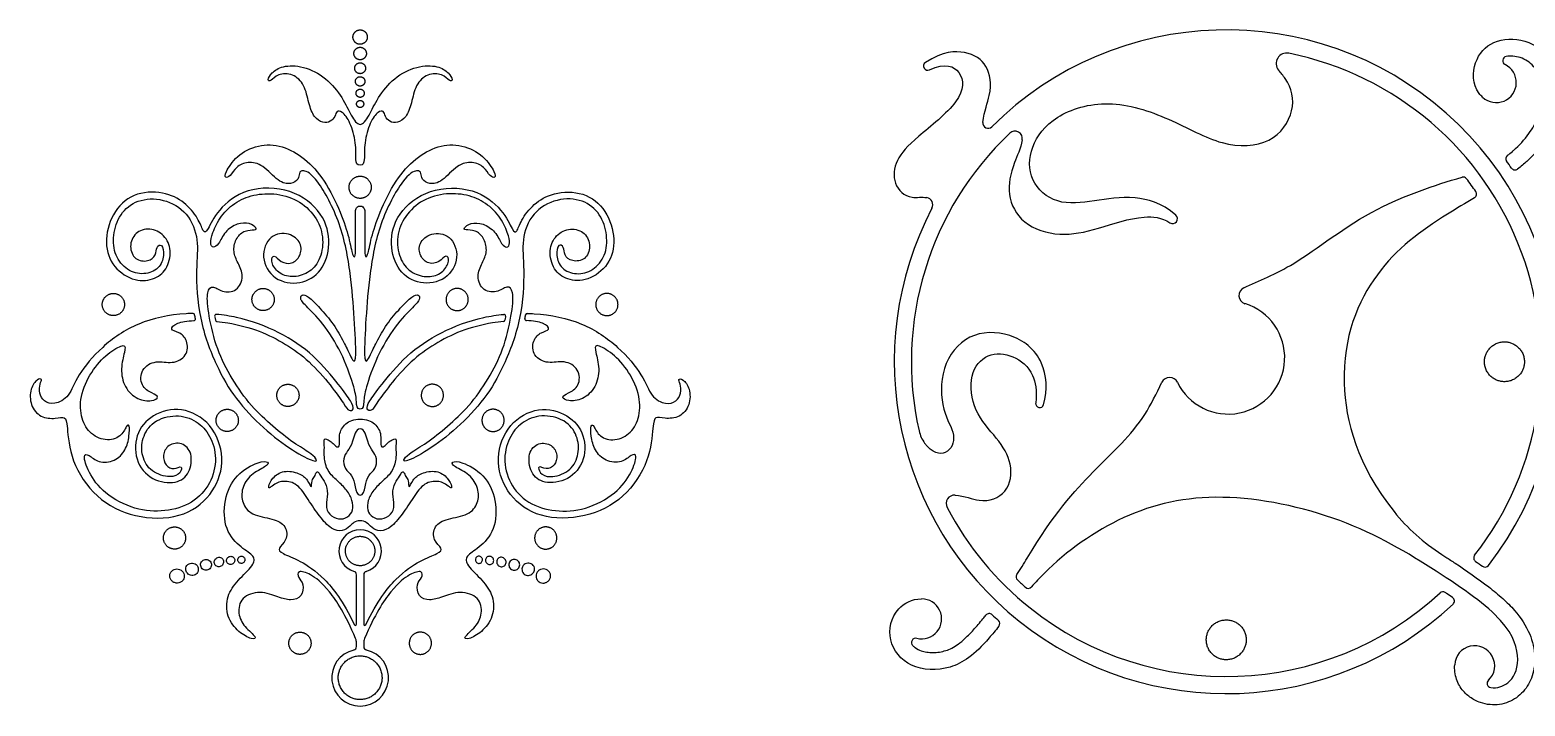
# Model space of a CAD drawing. Extents: x -103 to 101, y -110 to 99.
# Drawn here: x -103.16 to -60.42, y 29.97 to 49.3 of the extents above; entities that cross this region are included whole.
import ezdxf

# ---------------------------------------------------------------- set-up
doc = ezdxf.new("R2010")
doc.units = 0
doc.header["$MEASUREMENT"] = 0
doc.layers.add('LAYER_03', color=5, linetype='CONTINUOUS')

msp = doc.modelspace()

# ---------------------------------------------------------------- linework, layer by layer
at = {"layer": 'LAYER_03'}
for p, q in [((-93.824, 32.305), (-93.824, 33.723)), ((-93.617, 33.723), (-93.617, 32.305)), ((-93.824, 31.668), (-93.824, 31.771)), ((-93.617, 31.771), (-93.617, 31.668))]:
    msp.add_line(p, q, dxfattribs=at)
for centre, radius, start, end in [((-68.964, 39.813), 9.489, 322.1292, 134.922), ((-77.498, 48.267), 0.12, 122.7529, 295.3311), ((-67.237, 48.339), 0.301, 78.5512, 218.8796), ((-68.964, 39.813), 9.001, 322.0532, 78.5512), ((-61.246, 47.795), 0.572, 227.0102, 64.1297), ((-60.943, 48.42), 0.122, 99.5976, 244.1297), ((-75.771, 46.638), 0.151, 172.4419, 314.922), ((-68.964, 39.813), 9.001, 133.4236, 192.7028), ((-75.005, 46.195), 0.213, 349.1096, 133.4236), ((-63.058, 48.487), 3.497, 307.5703, 310.4858), ((-60.851, 45.619), 0.122, 127.5703, 215.59), ((-68.964, 39.813), 9.855, 34.1818, 35.59), ((-60.711, 45.418), 0.122, 214.1818, 308.0237), ((-62.193, 44.971), 0.122, 37.3002, 105.9228), ((-68.964, 39.813), 8.635, 34.2859, 37.3002), ((-77.564, 44.299), 0.211, 332.4533, 79.6771), ((-61.931, 44.608), 0.122, 301.2777, 34.2859), ((-68.964, 39.813), 9.489, 152.4533, 231.4349), ((-70.497, 43.9), 0.138, 236.7592, 49.2414), ((-68.358, 41.706), 0.244, 115.5209, 252.739), ((-68.909, 39.932), 1.615, 205.8529, 72.739), ((-98.496, 41.147), 0.0463, 10.1831, 91.2967), ((-98.475, 41.035), 0.0463, 272.4512, 11.4287), ((-97.834, 41.122), 0.0463, 84.2857, 190.1129), ((-89.607, 41.122), 0.0463, 349.8871, 95.7143), ((-88.966, 41.035), 0.0463, 168.5713, 267.5488), ((-88.945, 41.147), 0.0463, 88.7033, 169.8169), ((-97.813, 41.012), 0.0463, 191.0476, 264.1362), ((-89.628, 41.012), 0.0463, 275.8638, 348.9524), ((-70.582, 39.121), 0.244, 25.8526, 154.3103), ((-74.297, 38.617), 0.116, 173.4978, 344.1838), ((-76.815, 38.043), 0.952, 192.7028, 215.9085), ((-76.73, 35.758), 0.24, 86.4613, 207.5693), ((-68.964, 39.813), 9.001, 207.5693, 231.4701), ((-59.775, 39.042), 5.626, 218.6458, 237.4108), ((-93.72, 34.4), 0.607, 286.7659, 253.2341), ((-83.543, 39.505), 10.353, 326.0947, 329.1723), ((-61.77, 34.203), 0.122, 142.0532, 235.3913), ((-93.925, 33.723), 0.1, 0, 73.2341), ((-93.516, 33.723), 0.1, 106.7659, 180), ((-61.57, 34.063), 0.122, 234.5114, 322.1292), ((-74.849, 33.661), 0.122, 146.0947, 226.2699), ((-68.964, 39.813), 8.635, 226.2699, 228.3174), ((-74.625, 33.455), 0.122, 228.3174, 318.0591), ((-77.673, 32.46), 0.572, 256.1191, 90), ((-68.964, 39.813), 9.001, 231.4701, 312.7453), ((-62.772, 33.113), 0.122, 55.9406, 132.7453), ((-62.566, 32.972), 0.122, 313.0869, 55.2889), ((-75.741, 32.49), 0.122, 46.998, 141.0764), ((-68.964, 39.813), 9.855, 227.2216, 228.6232), ((-68.964, 39.813), 9.489, 231.4349, 313.0869), ((-93.855, 32.305), 0.0309, 205.7438, 360), ((-93.586, 32.305), 0.0309, 180, 334.2562), ((-75.559, 32.326), 0.122, 321.0777, 48.6232), ((-93.925, 31.668), 0.1, 282.9224, 360), ((-94.148, 31.771), 0.324, 360, 22.5245), ((-93.293, 31.771), 0.324, 157.4755, 180), ((-93.516, 31.668), 0.1, 180, 257.0776), ((-77.839, 31.785), 0.122, 76.1191, 225.0245), ((-61.864, 31.121), 0.572, 313.4383, 177.6016), ((-93.72, 30.779), 0.812, 102.9224, 77.0776), ((-61.387, 30.617), 0.122, 133.4383, 262.062)]:
    msp.add_arc(centre, radius, start, end, dxfattribs=at)
for points, knots in [([(-93.523, 49.041), (-93.467, 49.239), (-93.665, 49.294), (-93.863, 49.349), (-93.918, 49.151), (-93.974, 48.953), (-93.776, 48.898), (-93.578, 48.843), (-93.523, 49.041)], [0, 0, 0, 0.1039604, 0.1039604, 0.2079209, 0.2079209, 0.3118813, 0.3118813, 0.4158418, 0.4158418, 0.4158418]), ([(-93.548, 48.578), (-93.5, 48.75), (-93.673, 48.798), (-93.845, 48.846), (-93.893, 48.673), (-93.941, 48.501), (-93.768, 48.453), (-93.596, 48.405), (-93.548, 48.578)], [0, 0, 0, 0.1039604, 0.1039604, 0.2079209, 0.2079209, 0.3118813, 0.3118813, 0.4158418, 0.4158418, 0.4158418]), ([(-93.571, 48.163), (-93.529, 48.313), (-93.679, 48.355), (-93.828, 48.396), (-93.87, 48.247), (-93.912, 48.097), (-93.762, 48.055), (-93.613, 48.014), (-93.571, 48.163)], [0, 0, 0, 0.1039604, 0.1039604, 0.2079209, 0.2079209, 0.3118813, 0.3118813, 0.4158418, 0.4158418, 0.4158418]), ([(-93.59, 47.792), (-93.554, 47.922), (-93.684, 47.958), (-93.814, 47.995), (-93.851, 47.865), (-93.887, 47.734), (-93.757, 47.698), (-93.627, 47.662), (-93.59, 47.792)], [0, 0, 0, 0.1039604, 0.1039604, 0.2079209, 0.2079209, 0.3118813, 0.3118813, 0.4158418, 0.4158418, 0.4158418]), ([(-93.607, 47.458), (-93.576, 47.571), (-93.689, 47.603), (-93.802, 47.634), (-93.834, 47.521), (-93.865, 47.408), (-93.752, 47.376), (-93.639, 47.345), (-93.607, 47.458)], [0, 0, 0, 0.1039604, 0.1039604, 0.2079209, 0.2079209, 0.3118813, 0.3118813, 0.4158418, 0.4158418, 0.4158418]), ([(-93.622, 47.156), (-93.595, 47.254), (-93.693, 47.282), (-93.791, 47.309), (-93.819, 47.211), (-93.846, 47.112), (-93.748, 47.085), (-93.65, 47.058), (-93.622, 47.156)], [0, 0, 0, 0.1039604, 0.1039604, 0.2079209, 0.2079209, 0.3118813, 0.3118813, 0.4158418, 0.4158418, 0.4158418]), ([(-93.416, 44.711), (-93.326, 45.015), (-93.63, 45.106), (-93.935, 45.196), (-94.025, 44.891), (-94.115, 44.587), (-93.811, 44.497), (-93.506, 44.406), (-93.416, 44.711)], [0, 0, 0, 0.323305, 0.323305, 0.64661, 0.64661, 0.969916, 0.969916, 1.293221, 1.293221, 1.293221]), ([(-96.189, 41.501), (-96.099, 41.806), (-96.404, 41.896), (-96.708, 41.986), (-96.799, 41.682), (-96.889, 41.377), (-96.584, 41.287), (-96.28, 41.197), (-96.189, 41.501)], [0, 0, 0, 0.323305, 0.323305, 0.64661, 0.64661, 0.969916, 0.969916, 1.293221, 1.293221, 1.293221]), ([(-91.252, 41.501), (-91.342, 41.806), (-91.037, 41.896), (-90.733, 41.986), (-90.642, 41.682), (-90.552, 41.377), (-90.857, 41.287), (-91.161, 41.197), (-91.252, 41.501)], [0, 0, 0, 0.323305, 0.323305, 0.64661, 0.64661, 0.969916, 0.969916, 1.293221, 1.293221, 1.293221]), ([(-100.468, 41.359), (-100.378, 41.663), (-100.683, 41.753), (-100.987, 41.844), (-101.078, 41.539), (-101.168, 41.234), (-100.863, 41.144), (-100.559, 41.054), (-100.468, 41.359)], [0, 0, 0, 0.323305, 0.323305, 0.64661, 0.64661, 0.969916, 0.969916, 1.293221, 1.293221, 1.293221]), ([(-86.973, 41.359), (-87.063, 41.663), (-86.758, 41.753), (-86.454, 41.844), (-86.363, 41.539), (-86.273, 41.234), (-86.578, 41.144), (-86.882, 41.054), (-86.973, 41.359)], [0, 0, 0, 0.323305, 0.323305, 0.64661, 0.64661, 0.969916, 0.969916, 1.293221, 1.293221, 1.293221]), ([(-60.837, 40.355), (-61.38, 40.531), (-61.556, 39.988), (-61.732, 39.446), (-61.189, 39.27), (-60.646, 39.094), (-60.47, 39.637), (-60.294, 40.18), (-60.837, 40.355)], [0, 0, 0, 0.367247, 0.367247, 0.734493, 0.734493, 1.10174, 1.10174, 1.468986, 1.468986, 1.468986]), ([(-95.48, 38.762), (-95.39, 39.066), (-95.694, 39.156), (-95.999, 39.247), (-96.089, 38.942), (-96.179, 38.638), (-95.875, 38.547), (-95.57, 38.457), (-95.48, 38.762)], [0, 0, 0, 0.323305, 0.323305, 0.64661, 0.64661, 0.969916, 0.969916, 1.293221, 1.293221, 1.293221]), ([(-91.961, 38.762), (-92.051, 39.066), (-91.747, 39.156), (-91.442, 39.247), (-91.352, 38.942), (-91.262, 38.638), (-91.566, 38.547), (-91.871, 38.457), (-91.961, 38.762)], [0, 0, 0, 0.323305, 0.323305, 0.64661, 0.64661, 0.969916, 0.969916, 1.293221, 1.293221, 1.293221]), ([(-97.215, 38.046), (-97.125, 38.351), (-97.429, 38.441), (-97.734, 38.531), (-97.824, 38.227), (-97.914, 37.922), (-97.609, 37.832), (-97.305, 37.742), (-97.215, 38.046)], [0, 0, 0, 0.323305, 0.323305, 0.64661, 0.64661, 0.969916, 0.969916, 1.293221, 1.293221, 1.293221]), ([(-90.226, 38.046), (-90.316, 38.351), (-90.012, 38.441), (-89.707, 38.531), (-89.617, 38.227), (-89.527, 37.922), (-89.831, 37.832), (-90.136, 37.742), (-90.226, 38.046)], [0, 0, 0, 0.323305, 0.323305, 0.64661, 0.64661, 0.969916, 0.969916, 1.293221, 1.293221, 1.293221]), ([(-98.721, 34.683), (-98.631, 34.987), (-98.935, 35.077), (-99.24, 35.168), (-99.33, 34.863), (-99.42, 34.558), (-99.116, 34.468), (-98.811, 34.378), (-98.721, 34.683)], [0, 0, 0, 0.323305, 0.323305, 0.64661, 0.64661, 0.969916, 0.969916, 1.293221, 1.293221, 1.293221]), ([(-88.72, 34.683), (-88.81, 34.987), (-88.506, 35.077), (-88.201, 35.168), (-88.111, 34.863), (-88.021, 34.558), (-88.325, 34.468), (-88.63, 34.378), (-88.72, 34.683)], [0, 0, 0, 0.323305, 0.323305, 0.64661, 0.64661, 0.969916, 0.969916, 1.293221, 1.293221, 1.293221]), ([(-93.399, 34.129), (-93.128, 34.451), (-93.449, 34.722), (-93.771, 34.993), (-94.042, 34.672), (-94.313, 34.35), (-93.992, 34.079), (-93.67, 33.807), (-93.399, 34.129)], [0, 0, 0, 0.42823, 0.42823, 0.85646, 0.85646, 1.284691, 1.284691, 1.712921, 1.712921, 1.712921]), ([(-95.137, 31.673), (-95.047, 31.978), (-95.351, 32.068), (-95.656, 32.158), (-95.746, 31.854), (-95.836, 31.549), (-95.532, 31.459), (-95.227, 31.369), (-95.137, 31.673)], [0, 0, 0, 0.323305, 0.323305, 0.64661, 0.64661, 0.969916, 0.969916, 1.293221, 1.293221, 1.293221]), ([(-92.304, 31.673), (-92.394, 31.978), (-92.09, 32.068), (-91.785, 32.158), (-91.695, 31.854), (-91.605, 31.549), (-91.909, 31.459), (-92.214, 31.369), (-92.304, 31.673)], [0, 0, 0, 0.323305, 0.323305, 0.64661, 0.64661, 0.969916, 0.969916, 1.293221, 1.293221, 1.293221]), ([(-68.421, 31.686), (-68.246, 32.228), (-68.788, 32.404), (-69.331, 32.58), (-69.507, 32.037), (-69.683, 31.494), (-69.14, 31.319), (-68.597, 31.143), (-68.421, 31.686)], [0, 0, 0, 0.367247, 0.367247, 0.734493, 0.734493, 1.10174, 1.10174, 1.468986, 1.468986, 1.468986]), ([(-93.126, 30.583), (-92.931, 31.178), (-93.525, 31.373), (-94.12, 31.569), (-94.315, 30.974), (-94.51, 30.379), (-93.916, 30.184), (-93.321, 29.989), (-93.126, 30.583)], [0, 0, 0, 0.637031, 0.637031, 1.274062, 1.274062, 1.911093, 1.911093, 2.548124, 2.548124, 2.548124])]:
    msp.add_rational_spline(points, [1, 0.707106781187, 1, 0.707106781187, 1, 0.707106781187, 1, 0.707106781187, 1], degree=2, knots=knots, dxfattribs=at)
for points, knots in [([(-61.636, 47.377), (-61.673, 47.411), (-61.941, 47.712), (-61.92, 48.422), (-61.387, 49.034), (-60.409, 49.094), (-59.552, 48.464), (-59.318, 47.16), (-59.834, 45.986), (-60.542, 45.395), (-60.636, 45.322)], [72.843421, 72.843421, 72.843421, 72.843421, 72.965288, 73.826979, 74.68867, 75.550361, 76.412052, 77.273743, 78.135434, 78.257626, 78.257626, 78.257626, 78.257626]), ([(-77.446, 48.158), (-76.995, 48.371), (-76.459, 48.147), (-76.459, 47.28), (-77.906, 46.174), (-78.437, 45.584), (-78.516, 44.889), (-78.079, 44.451), (-77.654, 44.529), (-77.527, 44.506)], [750.84648, 750.84648, 750.84648, 750.84648, 751.209757, 751.612978, 752.016199, 752.419421, 752.822642, 753.225863, 753.45769, 753.45769, 753.45769, 753.45769]), ([(-75.92, 46.658), (-75.877, 46.987), (-75.639, 47.583), (-75.756, 48.327), (-76.322, 48.71), (-77.055, 48.694), (-77.563, 48.368)], [746.558889, 746.558889, 746.558889, 746.558889, 747.305314, 748.482961, 749.660607, 750.69794, 750.69794, 750.69794, 750.69794]), ([(-60.787, 45.828), (-60.776, 45.837), (-60.6, 45.99), (-60.317, 46.288), (-60.045, 46.783), (-59.933, 47.242), (-59.928, 47.644), (-60.003, 47.983), (-60.189, 48.31), (-60.479, 48.502), (-60.764, 48.557), (-60.9, 48.551), (-60.963, 48.54)], [70.426568, 70.426568, 70.426568, 70.426568, 70.444454, 70.713174, 70.928194, 71.133072, 71.288775, 71.420234, 71.556568, 71.74354, 71.832068, 71.910532, 71.910532, 71.910532, 71.910532]), ([(-70.407, 44.005), (-70.822, 44.362), (-71.699, 44.59), (-72.735, 44.403), (-73.83, 44.269), (-74.634, 44.976), (-74.598, 45.965), (-73.931, 46.873), (-72.359, 47.367), (-70.561, 46.799), (-69.076, 45.918), (-67.618, 45.994), (-66.953, 47.001), (-67.106, 47.732), (-67.409, 48.073), (-67.471, 48.151)], [719.299946, 719.299946, 719.299946, 719.299946, 719.765517, 720.336155, 720.906793, 721.477431, 722.048069, 722.618707, 723.189345, 723.759983, 724.330621, 724.901259, 725.471897, 726.042535, 726.215931, 726.215931, 726.215931, 726.215931]), ([(-74.796, 46.155), (-74.844, 45.903), (-75.1, 45.377), (-75.256, 44.591), (-74.841, 43.731), (-73.709, 43.361), (-72.672, 43.594), (-71.459, 44.013), (-70.814, 43.942), (-70.573, 43.784)], [716.039546, 716.039546, 716.039546, 716.039546, 716.347595, 716.843934, 717.340273, 717.836613, 718.332952, 718.829291, 719.129443, 719.129443, 719.129443, 719.129443]), ([(-68.463, 41.927), (-68.03, 42.133), (-66.936, 42.544), (-65.005, 44.182), (-63.015, 44.863), (-62.226, 45.088)], [233.71812, 233.71812, 233.71812, 233.71812, 234.555867, 235.651578, 236.50112, 236.50112, 236.50112, 236.50112]), ([(-61.868, 44.504), (-62.126, 44.346), (-63.212, 43.698), (-64.763, 42.568), (-65.99, 39.693), (-65.214, 36.836), (-64.169, 35.529)], [236.83619, 236.83619, 236.83619, 236.83619, 237.109527, 237.971218, 238.832909, 239.535429, 239.535429, 239.535429, 239.535429]), ([(-98.497, 41.194), (-98.562, 41.192), (-99.114, 41.169), (-100.114, 40.959), (-101.132, 40.247), (-101.832, 39.401), (-102.025, 38.795), (-102.469, 38.572), (-102.768, 38.666), (-102.906, 38.911), (-102.877, 39.199), (-102.794, 39.324), (-102.94, 39.334), (-103.159, 39.063), (-103.16, 38.563), (-102.867, 38.206), (-102.408, 38.178), (-102.138, 38.261), (-102.096, 38.042), (-102.015, 36.987), (-101.296, 35.887), (-100.176, 35.325), (-98.822, 35.311), (-97.933, 35.965), (-97.569, 36.919), (-97.852, 37.968), (-98.709, 38.537), (-99.594, 38.375), (-100.138, 37.835), (-100.19, 36.992), (-99.683, 36.39), (-98.948, 36.311), (-98.577, 36.609), (-98.5, 37.219), (-98.809, 37.524), (-99.221, 37.457), (-99.381, 37.138), (-99.289, 36.831), (-99.035, 36.717), (-98.789, 36.869), (-98.84, 36.624), (-99.117, 36.475), (-99.713, 36.645), (-99.979, 37.114), (-99.967, 37.63), (-99.671, 38.125), (-98.974, 38.332), (-98.375, 38.133), (-97.994, 37.717), (-97.793, 37.066), (-97.973, 36.318), (-98.493, 35.745), (-99.296, 35.508), (-100.146, 35.559), (-101.07, 36.037), (-101.504, 36.672), (-101.657, 37.175), (-101.482, 37.175), (-101.219, 36.912), (-100.72, 36.949), (-100.413, 37.285), (-100.311, 37.69), (-100.311, 38.04), (-100.398, 37.996), (-100.541, 37.657), (-101, 37.525), (-101.481, 37.763), (-101.724, 38.238), (-101.728, 38.896), (-101.362, 39.628), (-100.866, 40.119), (-100.412, 40.349), (-100.442, 40.122), (-100.579, 39.619), (-100.475, 39.071), (-100.081, 38.71), (-99.651, 38.677), (-99.443, 38.797), (-99.651, 38.907), (-100.003, 39.099), (-100.003, 39.619), (-99.555, 39.87), (-99.094, 39.735), (-98.643, 39.965), (-98.641, 40.44), (-98.899, 40.678), (-99.183, 40.711), (-99.018, 40.927), (-98.667, 40.98), (-98.473, 40.989)], [287.280416, 287.280416, 287.280416, 287.280416, 287.334925, 287.745312, 288.155699, 288.566086, 288.976473, 289.38686, 289.797246, 290.207633, 290.61802, 291.028407, 291.438794, 291.849181, 292.259568, 292.669955, 293.080341, 293.490728, 293.901115, 294.311502, 294.721889, 295.132276, 295.542663, 295.95305, 296.363436, 296.773823, 297.18421, 297.594597, 298.004984, 298.415371, 298.825758, 299.236145, 299.646531, 300.056918, 300.467305, 300.877692, 301.288079, 301.698466, 302.108853, 302.51924, 302.929626, 303.340013, 303.7504, 304.160787, 304.571174, 304.981561, 305.391948, 305.802335, 306.212722, 306.623108, 307.033495, 307.443882, 307.854269, 308.264656, 308.675043, 309.08543, 309.495817, 309.906203, 310.31659, 310.726977, 311.137364, 311.547751, 311.958138, 312.368525, 312.778912, 313.189298, 313.599685, 314.010072, 314.420459, 314.830846, 315.241233, 315.65162, 316.062007, 316.472393, 316.88278, 317.293167, 317.703554, 318.113941, 318.524328, 318.934715, 319.345102, 319.755488, 320.165875, 320.576262, 320.986649, 321.397036, 321.807423, 322.21781, 322.558701, 322.558701, 322.558701, 322.558701]), ([(-97.879, 41.113), (-97.878, 41.105), (-97.871, 41.068), (-97.864, 41.032), (-97.859, 41.003)], [78.86206215, 78.86206215, 78.86206215, 78.86206215, 78.87885304, 78.93457787, 78.93457787, 78.93457787, 78.93457787]), ([(-97.818, 40.966), (-97.715, 40.956), (-97.308, 40.901), (-96.578, 40.707), (-95.842, 40.327), (-95.173, 39.846), (-94.539, 39.122), (-94.15, 38.564), (-94.049, 38.384), (-93.884, 38.442), (-93.951, 38.655), (-94.171, 38.946), (-94.348, 39.172), (-94.526, 39.399), (-95.017, 40.014), (-96.018, 40.678), (-96.97, 41.045), (-97.632, 41.148), (-97.829, 41.168)], [73.568697, 73.568697, 73.568697, 73.568697, 73.713832, 74.124219, 74.534606, 74.944993, 75.35538, 75.765767, 76.176154, 76.586541, 76.996927, 77.407314, 77.407314, 77.407314, 77.817701, 78.228088, 78.638475, 78.806651, 78.806651, 78.806651, 78.806651]), ([(-89.623, 40.966), (-89.726, 40.956), (-90.133, 40.901), (-90.863, 40.707), (-91.599, 40.327), (-92.268, 39.846), (-92.902, 39.122), (-93.291, 38.564), (-93.392, 38.384), (-93.557, 38.442), (-93.49, 38.655), (-93.27, 38.946), (-93.093, 39.172), (-92.915, 39.399), (-92.424, 40.014), (-91.423, 40.678), (-90.471, 41.045), (-89.809, 41.148), (-89.612, 41.168)], [80.43327, 80.43327, 80.43327, 80.43327, 80.578405, 80.988792, 81.399179, 81.809566, 82.219952, 82.630339, 83.040726, 83.451113, 83.8615, 84.271887, 84.271887, 84.271887, 84.682274, 85.092661, 85.503047, 85.671224, 85.671224, 85.671224, 85.671224]), ([(-88.944, 41.194), (-88.879, 41.192), (-88.327, 41.169), (-87.327, 40.959), (-86.309, 40.247), (-85.609, 39.401), (-85.416, 38.795), (-84.972, 38.572), (-84.673, 38.666), (-84.535, 38.911), (-84.564, 39.199), (-84.647, 39.324), (-84.501, 39.334), (-84.282, 39.063), (-84.281, 38.563), (-84.574, 38.206), (-85.033, 38.178), (-85.303, 38.261), (-85.345, 38.042), (-85.426, 36.987), (-86.145, 35.887), (-87.265, 35.325), (-88.619, 35.311), (-89.508, 35.965), (-89.872, 36.919), (-89.589, 37.968), (-88.732, 38.537), (-87.847, 38.375), (-87.303, 37.835), (-87.251, 36.992), (-87.758, 36.39), (-88.493, 36.311), (-88.864, 36.609), (-88.941, 37.219), (-88.632, 37.524), (-88.22, 37.457), (-88.06, 37.138), (-88.152, 36.831), (-88.406, 36.717), (-88.652, 36.869), (-88.601, 36.624), (-88.324, 36.475), (-87.728, 36.645), (-87.461, 37.114), (-87.474, 37.63), (-87.77, 38.125), (-88.467, 38.332), (-89.066, 38.133), (-89.447, 37.717), (-89.648, 37.066), (-89.468, 36.318), (-88.948, 35.745), (-88.145, 35.508), (-87.295, 35.559), (-86.371, 36.037), (-85.937, 36.672), (-85.784, 37.175), (-85.959, 37.175), (-86.222, 36.912), (-86.721, 36.949), (-87.028, 37.285), (-87.13, 37.69), (-87.13, 38.04), (-87.043, 37.996), (-86.9, 37.657), (-86.441, 37.525), (-85.96, 37.763), (-85.717, 38.238), (-85.713, 38.896), (-86.079, 39.628), (-86.575, 40.119), (-87.029, 40.349), (-86.999, 40.122), (-86.862, 39.619), (-86.966, 39.071), (-87.36, 38.71), (-87.79, 38.677), (-87.998, 38.797), (-87.79, 38.907), (-87.438, 39.099), (-87.438, 39.619), (-87.886, 39.87), (-88.347, 39.735), (-88.798, 39.965), (-88.8, 40.44), (-88.542, 40.678), (-88.258, 40.711), (-88.423, 40.927), (-88.774, 40.98), (-88.968, 40.989)], [285.15589, 285.15589, 285.15589, 285.15589, 285.210399, 285.620786, 286.031173, 286.441559, 286.851946, 287.262333, 287.67272, 288.083107, 288.493494, 288.903881, 289.314268, 289.724654, 290.135041, 290.545428, 290.955815, 291.366202, 291.776589, 292.186976, 292.597363, 293.007749, 293.418136, 293.828523, 294.23891, 294.649297, 295.059684, 295.470071, 295.880458, 296.290844, 296.701231, 297.111618, 297.522005, 297.932392, 298.342779, 298.753166, 299.163553, 299.573939, 299.984326, 300.394713, 300.8051, 301.215487, 301.625874, 302.036261, 302.446648, 302.857034, 303.267421, 303.677808, 304.088195, 304.498582, 304.908969, 305.319356, 305.729743, 306.140129, 306.550516, 306.960903, 307.37129, 307.781677, 308.192064, 308.602451, 309.012838, 309.423224, 309.833611, 310.243998, 310.654385, 311.064772, 311.475159, 311.885546, 312.295933, 312.706319, 313.116706, 313.527093, 313.93748, 314.347867, 314.758254, 315.168641, 315.579028, 315.989414, 316.399801, 316.810188, 317.220575, 317.630962, 318.041349, 318.451736, 318.862123, 319.272509, 319.682896, 320.093283, 320.434175, 320.434175, 320.434175, 320.434175]), ([(-89.562, 41.113), (-89.563, 41.105), (-89.57, 41.068), (-89.577, 41.032), (-89.582, 41.003)], [85.72663464, 85.72663464, 85.72663464, 85.72663464, 85.74342553, 85.79915036, 85.79915036, 85.79915036, 85.79915036]), ([(-74.185, 38.585), (-74.062, 39.02), (-74.164, 39.998), (-75.119, 40.686), (-76.369, 40.678), (-77.16, 39.674), (-77.107, 38.34), (-76.64, 37.718), (-76.897, 37.117), (-77.366, 37.19), (-77.587, 37.484)], [776.129997, 776.129997, 776.129997, 776.129997, 776.501458, 776.997472, 777.493486, 777.989501, 778.485515, 778.981529, 779.477544, 779.898134, 779.898134, 779.898134, 779.898134]), ([(-76.715, 35.997), (-76.436, 35.98), (-75.939, 35.736), (-75.17, 36.019), (-75.047, 36.915), (-75.49, 37.62), (-76.217, 38.372), (-76.332, 39.488), (-75.813, 40.089), (-75.035, 40.028), (-74.468, 39.558), (-74.371, 38.993), (-74.412, 38.63)], [772.123624, 772.123624, 772.123624, 772.123624, 772.413806, 772.823056, 773.232305, 773.641555, 774.050804, 774.460054, 774.869303, 775.278553, 775.687802, 775.98856, 775.98856, 775.98856, 775.98856]), ([(-74.652, 34.199), (-73.909, 35.445), (-72.596, 36.901), (-71.462, 37.886), (-70.958, 38.903), (-70.802, 39.227)], [228.08816, 228.08816, 228.08816, 228.08816, 229.035904, 230.131616, 230.634824, 230.634824, 230.634824, 230.634824]), ([(-93.849, 31.895), (-94.133, 32.581), (-94.652, 33.378), (-95.16, 33.769), (-95.522, 33.858), (-95.494, 33.635), (-95.325, 33.475), (-95.365, 33.076), (-95.71, 32.975), (-96.041, 33.072), (-96.573, 33.281), (-97.148, 33.088), (-97.227, 32.604), (-97.044, 32.229), (-96.633, 31.91), (-96.803, 31.859), (-97.189, 32.065), (-97.55, 32.506), (-97.544, 33.131), (-97.226, 33.561), (-96.743, 34.013), (-96.723, 34.257), (-97.103, 34.47), (-97.603, 34.977), (-97.635, 35.873), (-97.285, 36.613), (-96.591, 36.979), (-96.311, 36.96), (-96.379, 36.815), (-96.87, 36.603), (-97.118, 36.189), (-97.109, 35.779), (-96.848, 35.416), (-96.198, 35.335), (-95.816, 35.129), (-95.795, 34.691), (-96.099, 34.472), (-95.98, 34.335), (-95.458, 34.144), (-94.783, 33.706), (-94.216, 32.982), (-93.883, 32.292)], [347.204373, 347.204373, 347.204373, 347.204373, 347.553295, 347.912295, 348.271295, 348.630294, 348.989294, 349.348294, 349.707294, 350.066293, 350.425293, 350.784293, 351.143292, 351.502292, 351.861292, 352.220291, 352.579291, 352.938291, 353.297291, 353.65629, 354.01529, 354.37429, 354.733289, 355.092289, 355.451289, 355.810289, 356.169288, 356.528288, 356.887288, 357.246287, 357.605287, 357.964287, 358.323286, 358.682286, 359.041286, 359.400286, 359.759285, 360.118285, 360.477285, 360.836284, 361.17557, 361.17557, 361.17557, 361.17557]), ([(-93.558, 32.292), (-93.225, 32.982), (-92.658, 33.706), (-91.983, 34.144), (-91.461, 34.335), (-91.342, 34.472), (-91.646, 34.691), (-91.625, 35.129), (-91.243, 35.335), (-90.593, 35.416), (-90.332, 35.779), (-90.323, 36.189), (-90.571, 36.603), (-91.062, 36.815), (-91.13, 36.96), (-90.85, 36.979), (-90.156, 36.613), (-89.806, 35.873), (-89.838, 34.977), (-90.338, 34.47), (-90.718, 34.257), (-90.698, 34.013), (-90.215, 33.561), (-89.897, 33.131), (-89.891, 32.506), (-90.252, 32.065), (-90.638, 31.859), (-90.808, 31.91), (-90.397, 32.229), (-90.214, 32.604), (-90.293, 33.088), (-90.868, 33.281), (-91.4, 33.072), (-91.731, 32.975), (-92.076, 33.076), (-92.116, 33.475), (-91.947, 33.635), (-91.919, 33.858), (-92.281, 33.769), (-92.789, 33.378), (-93.308, 32.581), (-93.592, 31.895)], [364.840173, 364.840173, 364.840173, 364.840173, 365.179459, 365.538459, 365.897458, 366.256458, 366.615458, 366.974457, 367.333457, 367.692457, 368.051457, 368.410456, 368.769456, 369.128456, 369.487455, 369.846455, 370.205455, 370.564455, 370.923454, 371.282454, 371.641454, 372.000453, 372.359453, 372.718453, 373.077452, 373.436452, 373.795452, 374.154452, 374.513451, 374.872451, 375.231451, 375.59045, 375.94945, 376.30845, 376.667449, 377.026449, 377.385449, 377.744449, 378.103448, 378.462448, 378.811371, 378.811371, 378.811371, 378.811371]), ([(-61.404, 30.496), (-61.223, 30.471), (-60.835, 30.594), (-60.527, 31.214), (-60.84, 32.368), (-62.848, 33.793), (-65.565, 35.415), (-69.217, 36.166), (-71.959, 35.532), (-73.678, 34.29), (-74.418, 33.503), (-74.534, 33.374)], [244.567403, 244.567403, 244.567403, 244.567403, 245.143112, 245.885856, 246.6286, 247.371344, 248.114088, 248.856832, 249.599576, 250.34232, 250.487962, 250.487962, 250.487962, 250.487962]), ([(-97.737, 34.221), (-97.769, 34.225), (-97.83, 34.21), (-97.88, 34.147), (-97.894, 34.097), (-97.89, 34.047), (-97.864, 33.996), (-97.821, 33.961), (-97.774, 33.948), (-97.726, 33.951), (-97.676, 33.977), (-97.639, 34.021), (-97.622, 34.07), (-97.622, 34.121), (-97.651, 34.192), (-97.704, 34.219), (-97.737, 34.221)], [0, 0, 0, 0, 0.0519802, 0.0779703, 0.1039604, 0.1299506, 0.1559407, 0.1819308, 0.2079209, 0.233911, 0.2599011, 0.2858912, 0.3118813, 0.3378714, 0.3638615, 0.4158418, 0.4158418, 0.4158418, 0.4158418]), ([(-97.395, 34.248), (-97.422, 34.253), (-97.475, 34.244), (-97.522, 34.193), (-97.538, 34.151), (-97.539, 34.107), (-97.522, 34.061), (-97.487, 34.028), (-97.447, 34.013), (-97.404, 34.013), (-97.358, 34.031), (-97.322, 34.068), (-97.305, 34.109), (-97.302, 34.153), (-97.324, 34.216), (-97.368, 34.243), (-97.395, 34.248)], [0, 0, 0, 0, 0.0519802, 0.0779703, 0.1039604, 0.1299506, 0.1559407, 0.1819308, 0.2079209, 0.233911, 0.2599011, 0.2858912, 0.3118813, 0.3378714, 0.3638615, 0.4158418, 0.4158418, 0.4158418, 0.4158418]), ([(-97.091, 34.249), (-97.113, 34.255), (-97.175, 34.248), (-97.217, 34.185), (-97.219, 34.136), (-97.206, 34.095), (-97.176, 34.064), (-97.141, 34.048), (-97.103, 34.046), (-97.062, 34.059), (-97.03, 34.089), (-97.009, 34.134), (-97.017, 34.208), (-97.067, 34.243), (-97.091, 34.249)], [0, 0, 0, 0, 0.0519802, 0.1039604, 0.1299506, 0.1559407, 0.1819308, 0.2079209, 0.233911, 0.2599011, 0.2858912, 0.3118813, 0.3638615, 0.4158418, 0.4158418, 0.4158418, 0.4158418]), ([(-90.35, 34.249), (-90.328, 34.255), (-90.266, 34.248), (-90.224, 34.185), (-90.222, 34.136), (-90.235, 34.095), (-90.265, 34.064), (-90.3, 34.048), (-90.338, 34.046), (-90.379, 34.059), (-90.411, 34.089), (-90.432, 34.134), (-90.424, 34.208), (-90.374, 34.243), (-90.35, 34.249)], [0, 0, 0, 0, 0.0519802, 0.1039604, 0.1299506, 0.1559407, 0.1819308, 0.2079209, 0.233911, 0.2599011, 0.2858912, 0.3118813, 0.3638615, 0.4158418, 0.4158418, 0.4158418, 0.4158418]), ([(-90.046, 34.248), (-90.019, 34.253), (-89.966, 34.244), (-89.919, 34.193), (-89.903, 34.151), (-89.902, 34.107), (-89.919, 34.061), (-89.954, 34.028), (-89.994, 34.013), (-90.037, 34.013), (-90.083, 34.031), (-90.119, 34.068), (-90.136, 34.109), (-90.139, 34.153), (-90.117, 34.216), (-90.073, 34.243), (-90.046, 34.248)], [0, 0, 0, 0, 0.0519802, 0.0779703, 0.1039604, 0.1299506, 0.1559407, 0.1819308, 0.2079209, 0.233911, 0.2599011, 0.2858912, 0.3118813, 0.3378714, 0.3638615, 0.4158418, 0.4158418, 0.4158418, 0.4158418]), ([(-89.704, 34.221), (-89.672, 34.225), (-89.611, 34.21), (-89.561, 34.147), (-89.547, 34.097), (-89.551, 34.047), (-89.577, 33.996), (-89.62, 33.961), (-89.667, 33.948), (-89.715, 33.951), (-89.765, 33.977), (-89.802, 34.021), (-89.819, 34.07), (-89.819, 34.121), (-89.79, 34.192), (-89.737, 34.219), (-89.704, 34.221)], [0, 0, 0, 0, 0.0519802, 0.0779703, 0.1039604, 0.1299506, 0.1559407, 0.1819308, 0.2079209, 0.233911, 0.2599011, 0.2858912, 0.3118813, 0.3378714, 0.3638615, 0.4158418, 0.4158418, 0.4158418, 0.4158418]), ([(-62.805, 34.303), (-62.767, 34.278), (-62.639, 34.196), (-62.184, 33.898), (-61.63, 33.517), (-61.068, 33.057), (-60.639, 32.632), (-60.271, 32.086), (-60.114, 31.417), (-60.172, 30.919), (-60.316, 30.585), (-60.471, 30.373), (-60.665, 30.199), (-60.895, 30.074), (-61.153, 30.002), (-61.429, 29.997), (-61.667, 30.05), (-61.908, 30.154), (-62.151, 30.326), (-62.331, 30.581), (-62.416, 30.837), (-62.438, 31.009), (-62.438, 31.113), (-62.436, 31.145)], [240.290358, 240.290358, 240.290358, 240.290358, 240.346467, 240.476893, 240.959071, 241.172625, 241.368272, 241.701252, 241.971294, 242.199262, 242.307922, 242.415088, 242.520498, 242.626456, 242.734966, 242.847294, 242.962951, 243.032905, 243.168771, 243.325353, 243.410013, 243.498132, 243.537714, 243.537714, 243.537714, 243.537714]), ([(-99.001, 33.884), (-99.05, 33.875), (-99.13, 33.825), (-99.168, 33.714), (-99.161, 33.638), (-99.129, 33.568), (-99.064, 33.509), (-98.981, 33.481), (-98.904, 33.484), (-98.834, 33.512), (-98.774, 33.569), (-98.745, 33.647), (-98.747, 33.723), (-98.775, 33.794), (-98.857, 33.88), (-98.952, 33.895), (-99.001, 33.884)], [0, 0, 0, 0, 0.0519802, 0.0779703, 0.1039604, 0.1299506, 0.1559407, 0.1819308, 0.2079209, 0.233911, 0.2599011, 0.2858912, 0.3118813, 0.3378714, 0.3638615, 0.4158418, 0.4158418, 0.4158418, 0.4158418]), ([(-98.544, 34.052), (-98.588, 34.049), (-98.664, 34.012), (-98.708, 33.92), (-98.709, 33.854), (-98.686, 33.791), (-98.634, 33.734), (-98.565, 33.702), (-98.5, 33.697), (-98.438, 33.713), (-98.382, 33.757), (-98.349, 33.822), (-98.343, 33.888), (-98.358, 33.953), (-98.419, 34.036), (-98.5, 34.057), (-98.544, 34.052)], [0, 0, 0, 0, 0.0519802, 0.0779703, 0.1039604, 0.1299506, 0.1559407, 0.1819308, 0.2079209, 0.233911, 0.2599011, 0.2858912, 0.3118813, 0.3378714, 0.3638615, 0.4158418, 0.4158418, 0.4158418, 0.4158418]), ([(-98.12, 34.16), (-98.158, 34.162), (-98.227, 34.137), (-98.276, 34.06), (-98.285, 34.003), (-98.272, 33.946), (-98.235, 33.891), (-98.18, 33.856), (-98.125, 33.846), (-98.071, 33.855), (-98.017, 33.888), (-97.981, 33.943), (-97.968, 34), (-97.974, 34.058), (-98.016, 34.135), (-98.082, 34.161), (-98.12, 34.16)], [0, 0, 0, 0, 0.0519802, 0.0779703, 0.1039604, 0.1299506, 0.1559407, 0.1819308, 0.2079209, 0.233911, 0.2599011, 0.2858912, 0.3118813, 0.3378714, 0.3638615, 0.4158418, 0.4158418, 0.4158418, 0.4158418]), ([(-89.321, 34.16), (-89.283, 34.162), (-89.214, 34.137), (-89.165, 34.06), (-89.156, 34.003), (-89.169, 33.946), (-89.206, 33.891), (-89.261, 33.856), (-89.316, 33.846), (-89.37, 33.855), (-89.424, 33.888), (-89.46, 33.943), (-89.473, 34), (-89.467, 34.058), (-89.425, 34.135), (-89.359, 34.161), (-89.321, 34.16)], [0, 0, 0, 0, 0.0519802, 0.0779703, 0.1039604, 0.1299506, 0.1559407, 0.1819308, 0.2079209, 0.233911, 0.2599011, 0.2858912, 0.3118813, 0.3378714, 0.3638615, 0.4158418, 0.4158418, 0.4158418, 0.4158418]), ([(-88.897, 34.052), (-88.853, 34.049), (-88.777, 34.012), (-88.733, 33.92), (-88.732, 33.854), (-88.755, 33.791), (-88.807, 33.734), (-88.876, 33.702), (-88.941, 33.697), (-89.003, 33.713), (-89.059, 33.757), (-89.092, 33.822), (-89.098, 33.888), (-89.083, 33.953), (-89.022, 34.036), (-88.941, 34.057), (-88.897, 34.052)], [0, 0, 0, 0, 0.0519802, 0.0779703, 0.1039604, 0.1299506, 0.1559407, 0.1819308, 0.2079209, 0.233911, 0.2599011, 0.2858912, 0.3118813, 0.3378714, 0.3638615, 0.4158418, 0.4158418, 0.4158418, 0.4158418]), ([(-88.44, 33.884), (-88.391, 33.875), (-88.311, 33.825), (-88.273, 33.714), (-88.28, 33.638), (-88.312, 33.568), (-88.377, 33.509), (-88.46, 33.481), (-88.537, 33.484), (-88.607, 33.512), (-88.667, 33.569), (-88.696, 33.647), (-88.694, 33.723), (-88.666, 33.794), (-88.584, 33.88), (-88.489, 33.895), (-88.44, 33.884)], [0, 0, 0, 0, 0.0519802, 0.0779703, 0.1039604, 0.1299506, 0.1559407, 0.1819308, 0.2079209, 0.233911, 0.2599011, 0.2858912, 0.3118813, 0.3378714, 0.3638615, 0.4158418, 0.4158418, 0.4158418, 0.4158418]), ([(-75.464, 32.25), (-75.561, 32.129), (-76.091, 31.486), (-76.814, 30.952), (-78.061, 31.01), (-78.691, 31.827), (-78.515, 32.713), (-77.958, 33.032), (-77.673, 33.032)], [52.434804, 52.434804, 52.434804, 52.434804, 52.591979, 53.334723, 54.077467, 54.820211, 55.562955, 56.036736, 56.036736, 56.036736, 56.036736]), ([(-62.496, 33.072), (-62.552, 33.111), (-62.622, 33.159), (-62.691, 33.206), (-62.704, 33.214)], [764.6088205, 764.6088205, 764.6088205, 764.6088205, 764.6927628, 764.7118996, 764.7118996, 764.7118996, 764.7118996]), ([(-77.925, 31.699), (-77.904, 31.678), (-77.831, 31.615), (-77.696, 31.548), (-77.522, 31.508), (-77.284, 31.49), (-77.037, 31.527), (-76.798, 31.624), (-76.612, 31.743), (-76.406, 31.918), (-76.169, 32.162), (-75.979, 32.389), (-75.863, 32.532), (-75.835, 32.567)], [56.960187, 56.960187, 56.960187, 56.960187, 56.997561, 57.077607, 57.143285, 57.216732, 57.370182, 57.446173, 57.53258, 57.640885, 57.778192, 57.950381, 58.004598, 58.004598, 58.004598, 58.004598])]:
    msp.add_open_spline(points, degree=3, knots=knots, dxfattribs=at)
for points in [[(-93.72, 45.433), (-93.809, 45.433), (-93.856, 45.537), (-93.827, 46.06), (-93.999, 46.682), (-94.248, 46.988), (-94.396, 46.991), (-94.429, 46.829), (-94.558, 46.666), (-94.782, 46.633), (-95.044, 46.786), (-95.194, 47.198), (-95.296, 47.738), (-95.637, 48.063), (-96.088, 48.052), (-96.283, 47.816), (-96.383, 47.853), (-96.262, 48.071), (-95.968, 48.283), (-95.35, 48.288), (-94.677, 47.946), (-94.205, 47.351), (-93.98, 46.835), (-93.806, 46.6), (-93.72, 46.6)], [(-93.72, 46.6), (-93.635, 46.6), (-93.461, 46.835), (-93.236, 47.351), (-92.764, 47.946), (-92.091, 48.288), (-91.473, 48.283), (-91.179, 48.071), (-91.058, 47.853), (-91.158, 47.816), (-91.353, 48.052), (-91.804, 48.063), (-92.145, 47.738), (-92.247, 47.198), (-92.397, 46.786), (-92.659, 46.633), (-92.883, 46.666), (-93.012, 46.829), (-93.045, 46.991), (-93.193, 46.988), (-93.442, 46.682), (-93.614, 46.06), (-93.585, 45.537), (-93.632, 45.433), (-93.72, 45.433)], [(-93.72, 38.455), (-93.813, 38.455), (-93.825, 38.676), (-93.853, 38.987), (-94.188, 39.965), (-94.713, 40.852), (-95.282, 41.421), (-95.446, 41.597), (-95.403, 41.75), (-95.219, 41.711), (-94.881, 41.364), (-94.472, 40.896), (-94.179, 40.354), (-94.002, 39.989), (-93.913, 39.803), (-93.822, 39.839), (-93.881, 41.041), (-93.982, 42.299), (-94.237, 43.767), (-94.986, 45.146), (-95.383, 45.321), (-95.475, 45.204), (-95.466, 45.036), (-95.69, 44.871), (-96.053, 44.936), (-96.501, 45.467), (-96.939, 45.549), (-97.274, 45.392), (-97.435, 45.099), (-97.586, 45.065), (-97.596, 45.19), (-97.273, 45.709), (-96.638, 46.042), (-95.939, 46.009), (-95.294, 45.646), (-94.736, 45.037), (-94.251, 44.044), (-94.026, 43.331), (-93.935, 42.798), (-93.847, 42.794), (-93.852, 43.166), (-93.852, 44.121), (-93.852, 44.184), (-93.789, 44.265), (-93.72, 44.265)], [(-93.72, 44.265), (-93.652, 44.265), (-93.589, 44.184), (-93.589, 44.121), (-93.589, 43.166), (-93.594, 42.794), (-93.506, 42.798), (-93.415, 43.331), (-93.19, 44.044), (-92.705, 45.037), (-92.146, 45.646), (-91.502, 46.009), (-90.803, 46.042), (-90.168, 45.709), (-89.845, 45.19), (-89.855, 45.065), (-90.006, 45.099), (-90.167, 45.392), (-90.502, 45.549), (-90.94, 45.467), (-91.388, 44.936), (-91.751, 44.871), (-91.975, 45.036), (-91.966, 45.204), (-92.058, 45.321), (-92.455, 45.146), (-93.204, 43.767), (-93.459, 42.299), (-93.56, 41.041), (-93.619, 39.839), (-93.528, 39.803), (-93.439, 39.989), (-93.262, 40.354), (-92.969, 40.896), (-92.56, 41.364), (-92.222, 41.711), (-92.038, 41.75), (-91.995, 41.597), (-92.159, 41.421), (-92.728, 40.852), (-93.253, 39.965), (-93.588, 38.987), (-93.616, 38.676), (-93.628, 38.455), (-93.72, 38.455)], [(-95.076, 36.988), (-95.188, 37.022), (-95.618, 37.237), (-96.499, 37.897), (-97.306, 38.756), (-97.829, 39.655), (-98.354, 41.038), (-98.426, 42.544), (-98.316, 43.283), (-98.621, 44.099), (-99.346, 44.5), (-100.105, 44.467), (-100.607, 44.048), (-100.801, 43.43), (-100.747, 42.837), (-100.39, 42.406), (-99.901, 42.281), (-99.45, 42.459), (-99.307, 42.864), (-99.384, 43.209), (-99.557, 43.104), (-99.538, 42.863), (-99.766, 42.662), (-100.173, 42.712), (-100.333, 43.104), (-100.174, 43.522), (-99.731, 43.66), (-99.3, 43.452), (-99.095, 43.006), (-99.235, 42.423), (-99.618, 42.141), (-100.23, 42.101), (-100.858, 42.571), (-101.046, 43.294), (-100.782, 44.165), (-100.125, 44.694), (-99.221, 44.663), (-98.667, 44.33), (-98.301, 43.844), (-98.202, 43.486), (-98.091, 43.53), (-97.825, 44.14), (-97.014, 44.809), (-95.659, 44.8), (-94.743, 44.062), (-94.539, 43.17), (-94.794, 42.375), (-95.416, 41.993), (-96.207, 42.124), (-96.587, 42.802), (-96.315, 43.465), (-95.731, 43.517), (-95.378, 43.21), (-95.416, 42.818), (-95.669, 42.591), (-95.996, 42.65), (-96.19, 42.902), (-96.291, 42.709), (-96.114, 42.373), (-95.736, 42.205), (-95.25, 42.301), (-94.895, 42.625), (-94.739, 43.222), (-94.89, 43.849), (-95.343, 44.365), (-96.005, 44.637), (-96.714, 44.618), (-97.253, 44.413), (-97.721, 43.996), (-97.955, 43.474), (-98.02, 43.181), (-97.921, 43.056), (-97.77, 43.148), (-97.593, 43.542), (-97.233, 43.784), (-96.872, 43.791), (-96.66, 43.62), (-96.706, 43.574), (-97.016, 43.588), (-97.265, 43.371), (-97.364, 42.997), (-97.246, 42.683), (-97.037, 42.327), (-97.175, 41.845), (-97.637, 41.766), (-97.931, 42.013), (-98.111, 41.845), (-98.08, 41.297), (-97.863, 40.26), (-97.463, 39.433), (-96.91, 38.608), (-96.294, 38.024), (-95.682, 37.523), (-95.159, 37.217), (-94.947, 37.029), (-94.964, 36.953), (-95.076, 36.988)], [(-92.365, 36.988), (-92.253, 37.022), (-91.823, 37.237), (-90.942, 37.897), (-90.135, 38.756), (-89.612, 39.655), (-89.087, 41.038), (-89.015, 42.544), (-89.125, 43.283), (-88.82, 44.099), (-88.095, 44.5), (-87.336, 44.467), (-86.834, 44.048), (-86.64, 43.43), (-86.694, 42.837), (-87.051, 42.406), (-87.54, 42.281), (-87.991, 42.459), (-88.134, 42.864), (-88.057, 43.209), (-87.884, 43.104), (-87.903, 42.863), (-87.675, 42.662), (-87.268, 42.712), (-87.108, 43.104), (-87.267, 43.522), (-87.71, 43.66), (-88.141, 43.452), (-88.346, 43.006), (-88.206, 42.423), (-87.823, 42.141), (-87.211, 42.101), (-86.583, 42.571), (-86.395, 43.294), (-86.659, 44.165), (-87.316, 44.694), (-88.22, 44.663), (-88.774, 44.33), (-89.14, 43.844), (-89.239, 43.486), (-89.35, 43.53), (-89.616, 44.14), (-90.427, 44.809), (-91.782, 44.8), (-92.698, 44.062), (-92.902, 43.17), (-92.647, 42.375), (-92.025, 41.993), (-91.234, 42.124), (-90.854, 42.802), (-91.126, 43.465), (-91.71, 43.517), (-92.063, 43.21), (-92.025, 42.818), (-91.772, 42.591), (-91.445, 42.65), (-91.251, 42.902), (-91.15, 42.709), (-91.327, 42.373), (-91.705, 42.205), (-92.191, 42.301), (-92.546, 42.625), (-92.702, 43.222), (-92.551, 43.849), (-92.098, 44.365), (-91.436, 44.637), (-90.727, 44.618), (-90.188, 44.413), (-89.72, 43.996), (-89.486, 43.474), (-89.421, 43.181), (-89.52, 43.056), (-89.671, 43.148), (-89.848, 43.542), (-90.208, 43.784), (-90.569, 43.791), (-90.781, 43.62), (-90.735, 43.574), (-90.425, 43.588), (-90.176, 43.371), (-90.077, 42.997), (-90.195, 42.683), (-90.404, 42.327), (-90.266, 41.845), (-89.804, 41.766), (-89.51, 42.013), (-89.33, 41.845), (-89.361, 41.297), (-89.578, 40.26), (-89.978, 39.433), (-90.531, 38.608), (-91.147, 38.024), (-91.759, 37.523), (-92.282, 37.217), (-92.494, 37.029), (-92.477, 36.953), (-92.365, 36.988)], [(-98.429, 41.044), (-98.437, 41.081), (-98.444, 41.118), (-98.451, 41.156)], [(-89.012, 41.044), (-89.004, 41.081), (-88.997, 41.118), (-88.99, 41.156)], [(-93.72, 35.266), (-93.87, 35.266), (-94.018, 35.096), (-94.205, 34.957), (-94.544, 35.003), (-94.881, 35.384), (-95.207, 35.873), (-95.51, 36.345), (-95.919, 36.42), (-96.177, 36.324), (-96.311, 36.184), (-96.354, 36.221), (-96.252, 36.49), (-95.908, 36.727), (-95.451, 36.635), (-95.214, 36.442), (-95.101, 36.141), (-95.112, 36.443), (-95.013, 36.519), (-94.976, 36.678), (-94.9, 36.664), (-94.867, 36.547), (-94.703, 36.368), (-94.628, 36.035), (-94.717, 35.701), (-94.623, 35.438), (-94.336, 35.287), (-94.063, 35.349), (-93.909, 35.565), (-93.932, 35.842), (-94.087, 36.143), (-94.369, 36.412), (-94.669, 36.676), (-94.762, 37.102), (-94.734, 37.365), (-94.762, 37.58), (-94.72, 37.622), (-94.603, 37.566), (-94.486, 37.477), (-94.388, 37.354), (-94.28, 37.396), (-94.347, 37.716), (-94.172, 38.064), (-93.896, 38.172), (-93.72, 38.172)], [(-93.72, 38.172), (-93.545, 38.172), (-93.269, 38.064), (-93.094, 37.716), (-93.161, 37.396), (-93.053, 37.354), (-92.955, 37.477), (-92.838, 37.566), (-92.721, 37.622), (-92.679, 37.58), (-92.707, 37.365), (-92.679, 37.102), (-92.772, 36.676), (-93.072, 36.412), (-93.354, 36.143), (-93.509, 35.842), (-93.532, 35.565), (-93.378, 35.349), (-93.105, 35.287), (-92.818, 35.438), (-92.724, 35.701), (-92.813, 36.035), (-92.738, 36.368), (-92.574, 36.547), (-92.541, 36.664), (-92.465, 36.678), (-92.428, 36.519), (-92.329, 36.443), (-92.34, 36.141), (-92.227, 36.442), (-91.99, 36.635), (-91.533, 36.727), (-91.189, 36.49), (-91.087, 36.221), (-91.13, 36.184), (-91.264, 36.324), (-91.522, 36.42), (-91.931, 36.345), (-92.234, 35.873), (-92.56, 35.384), (-92.897, 35.003), (-93.236, 34.957), (-93.423, 35.096), (-93.571, 35.266), (-93.72, 35.266)], [(-93.72, 37.892), (-93.857, 37.892), (-93.93, 37.474), (-94.078, 37.263), (-94.221, 37.058), (-94.164, 36.732), (-93.946, 36.58), (-93.858, 36.249), (-93.813, 35.995), (-93.72, 35.995)], [(-93.72, 35.995), (-93.628, 35.995), (-93.583, 36.249), (-93.495, 36.58), (-93.277, 36.732), (-93.22, 37.058), (-93.363, 37.263), (-93.511, 37.474), (-93.584, 37.892), (-93.72, 37.892)], [(-61.84, 34.102), (-61.773, 34.057), (-61.707, 34.01), (-61.641, 33.963)]]:
    msp.add_open_spline(points, degree=3, dxfattribs=at)

doc.saveas('drawing.dxf')
